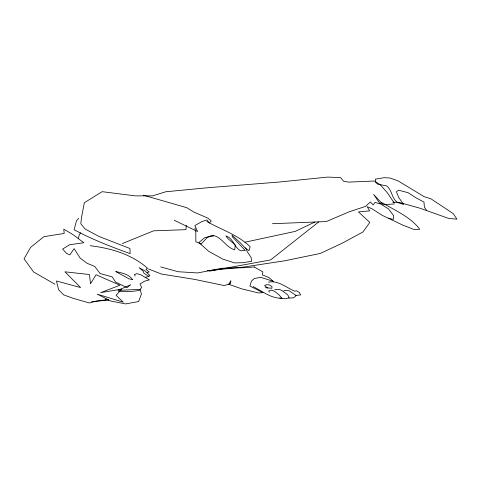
<?xml version="1.0" encoding="UTF-8"?>
<svg xmlns="http://www.w3.org/2000/svg" width="481" height="481" viewBox="0 0 481 481"><rect width="100%" height="100%" fill="white"/><g stroke="black" fill="none" stroke-linecap="round" stroke-linejoin="round"><path stroke-width="0.72" d="M186.273 225.204L185.961 229.665L153.601 230.826L122.33 243.578M78.367 238.648L79.221 234.908L80.549 232.792M78.656 218.29L76.443 220.905L74.11 229.762C92.033 239.328 111.045 246.801 130.165 253.607L129.918 248.485L99.068 236.484L85.143 229.046L80.814 223.731L81.517 217.49L84.325 202.741L102.122 191.678L135.287 195.863L152.597 195.863L165.717 191.781L208.063 187.698L279.329 182.034L327.645 177.086L340.554 177.609L343.578 181.211L348.545 182.125L374.525 181.012L380.393 184.908L387.367 192.821L394.222 202.886M318.813 221.861L270.647 259.908L209.403 271.164M283.718 290.969L284.295 290.542L288.997 290.728L296.218 295.544L293.699 297.793L288.69 298.1M314.899 222.018L295.202 231.403L244.973 242.208M147.144 272.42L149.17 271.981L145.935 269.336L147.559 268.242C131.776 254.293 110.84 248.166 90.218 245.725M145.418 277.236L148.767 276.503L149.862 275.481L145.04 270.923L139.063 267.664L143.35 271.422L143.849 273.142L148.876 276.407M213.684 235.961L204.804 237.596L198.918 242.532L208.616 251.244L222.769 259.109L234.608 262.915L242.526 262.704L251.611 261.327L251.16 257.6L247.252 251.623L245.581 247.727M295.767 295.508L300.697 294.871L299.314 292.43L296.5 290.783L294.673 291.185C286.201 287.548 278.21 280.116 268.386 282.143M91.516 301.803L108.808 299.982L97.24 294.156L123.28 302.164L116.113 295.34L121.549 289.147L100.643 292.628L120.003 285.227L96.062 274.759L90.488 283.76L89.478 274.543L64.953 271.819L80.598 287.578L56.451 280.982L58.664 289.809L63.726 294.919L73.527 298.43L89.46 302.988L95.996 301.13L108.267 299.489L105.423 299.2L111.297 301.13L125.613 303.914L138.654 301.545L141.438 293.933L140.001 289.376L117.893 290.386L130.748 284.704L127.008 287.65L115.596 282.058L112.223 276.882L100.126 273.569L94.703 266.402L87.139 263.317L80.195 258.135L74.116 248.635L69.847 254.918L66.51 253.343L62.602 249.026L69.805 244.709L83.82 242.731L72.938 234.584L63.781 229.154L64.201 233.453L43.939 236.664L30.604 247.36L24.05 258.844L33.604 271.975L54.93 284.229M207.305 270.707L243.32 267.099L284.794 260.774L320.226 253.463L342.219 243.176L363.035 231.926L369.805 222.402L358.483 211.917L369.661 210.864L367.147 206.674L372.066 208.82L382.335 215.404L402.711 225.078L413.991 229.485L419.769 229.269C410.455 216.847 395.424 210.792 382.533 202.88L379.593 203.349L388.498 208.88L393.608 215.674L393.386 219.378L388.221 218.206M254.365 266.943L243.831 267.725L221.849 268.266L197.685 272.943L178.186 271.723L160.66 266.901M394.384 203.938L383.177 204.696L373.623 194.432L380.134 203.836L374.982 202.399L373.202 204.918L370.388 202.008L365.386 206.451L349.104 211.838L326.298 221.561L272.45 223.719M274.675 289.466L279.479 289.334L282.317 290.843L287.752 294.829L289.135 297.703L285.942 298.701L279.81 298.088M118.5 291.468L132.233 291.378L139.316 290.44L141.667 287.488L139.995 284.03L144.553 281.205L149.405 279.84L140.578 274.639L136.724 273.653L134.331 274.615L135.233 275.938M392.761 202.164L399.17 202.417L419.967 208.219L448.569 218.404L456.95 219.18L453.216 213.606L430.802 198.719L424.344 196.783L398.064 180.868L390.085 178.048L384.289 177.663L375.39 179.13L375.396 182.04L377.627 184.121L386.754 185.949C392.274 190.356 391.558 198.4 397.48 202.483L403.631 204.485L398.617 197.36L396.44 191.751L398.593 190.193L408.147 192.713L416.215 197.95L423.977 202.038L424.398 207.119L426.413 210.029M265.241 287.704L271.861 288.257L271.987 286.532L268.981 284.752L265.999 284.8L264.568 285.588L267.911 288.035M143.284 195.16L186.868 207.726L193.717 212.013L207.948 218.164L211.249 220.965L209.415 223.016L206.89 219.919L201.773 221.645L194.883 225.589L197.589 231.559L174.176 220.244M272.787 281.181L260.672 277.309L254.251 278.535L251.413 281.157L249.892 286.057L262.969 292.634L258.634 292.971L241.769 288.877L228.776 284.283L230.874 280.603L230.573 283.586L224.23 285.576L194.643 279.389L161.442 274.038L148.395 268.975M253.072 286.58C262.41 291.173 270.995 298.635 282.01 298.214L279.16 295.009L274.705 291.42L271.621 290.133L268.717 290.903L269.312 292.292M206.752 221.47C221.314 229.69 237.951 234.848 250.156 246.729L249.02 250.631L245.514 248.352L240.019 242.55L232.028 235.167L232.335 236.754L245.262 250.541L240.602 250.775C233.958 247.42 233.465 238.173 225.86 235.906L228.192 238.877L235.281 244.937L234.74 249.795C225.601 247.408 221.753 236.363 212.049 235.275L207.57 237.163L201.136 244.047L195.839 241.684L195.827 232.99L194.967 228.006M254.239 266.973L262.903 271.951L262.277 274.825L269.005 277.615L273.491 281.505M132.612 279.641L128.986 278.824L115.759 271.555C121.849 272.943 128.818 274.08 132.612 279.641"/></g></svg>
